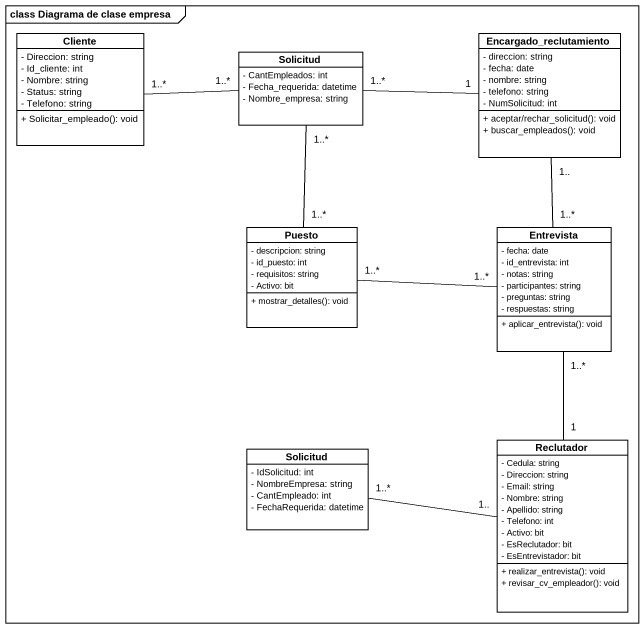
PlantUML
@startuml
mainframe class Diagrama de clase empresa
hide circle
hide empty members
skinparam classAttributeIconSize 0
class Cliente {
  - Direccion: string
  - Id_cliente: int
  - Nombre: string
  - Status: string
  - Telefono: string
  + Solicitar_empleado(): void
}
class Solicitud {
  - CantEmpleados: int
  - Fecha_requerida: datetime
  - Nombre_empresa: string
}
class Encargado_reclutamiento {
  - direccion: string
  - fecha: date
  - nombre: string
  - telefono: string
  - NumSolicitud: int
  + aceptar/rechar_solicitud(): void
  + buscar_empleados(): void
}
class Puesto {
  - descripcion: string
  - id_puesto: int
  - requisitos: string
  - Activo: bit
  + mostrar_detalles(): void
}
class Entrevista {
  - fecha: date
  - id_entrevista: int
  - notas: string
  - participantes: string
  - preguntas: string
  - respuestas: string
  + aplicar_entrevista(): void
}
class "Solicitud" as Solicitud_2 {
  - IdSolicitud: int
  - NombreEmpresa: string
  - CantEmpleado: int
  - FechaRequerida: datetime
}
class Reclutador {
  - Cedula: string
  - Direccion: string
  - Email: string
  - Nombre: string
  - Apellido: string
  - Telefono: int
  - Activo: bit
  - EsReclutador: bit
  - EsEntrevistador: bit
  + realizar_entrevista(): void
  + revisar_cv_empleador(): void
}
Cliente "1..*" -right- "1..*" Solicitud
Solicitud "1..*" -right- "1" Encargado_reclutamiento
Solicitud "1..*" -- "1..*" Puesto
Encargado_reclutamiento "1.." -- "1..*" Entrevista
Puesto "1..*" -right- "1..*" Entrevista
Reclutador "1" -up- "1..*" Entrevista
Reclutador "1.." -left- "1..*" Solicitud_2
@enduml
